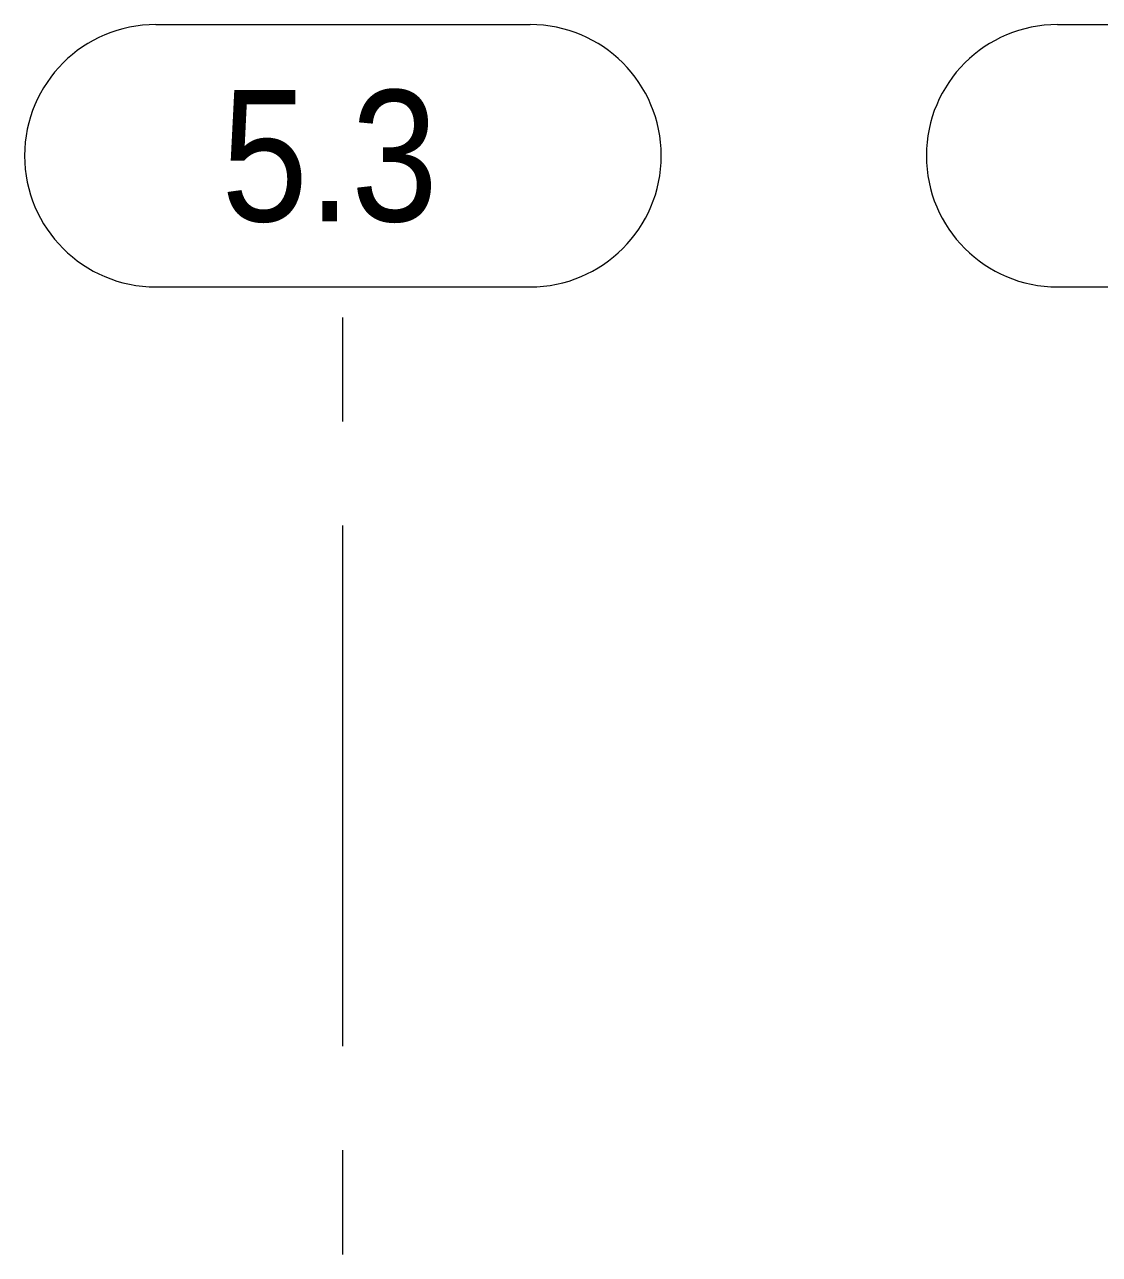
# Model space of a CAD drawing. Header units: millimetres. Extents: x 652937 to 1670132, y 1473552 to 2851037.
# Drawn here: x 663604.108 to 663607.386, y 1524469.813 to 1524473.563 of the extents above; entities that cross this region are included whole.
import ezdxf

# ---------------------------------------------------------------- set-up
doc = ezdxf.new("R2010")
doc.units = ezdxf.units.MM
doc.linetypes.add('XKITLINE00', pattern=[0])
doc.layers.add('S-GRID', color=7, linetype='Continuous', lineweight=9)
doc.styles.add('Arial', font='arial.ttf')

# ---------------------------------------------------------------- blocks, each defined once
blk = doc.blocks.new('*A22331724')
at = {"layer": 'S-GRID', "color": 7, "linetype": 'XKITLINE00', "lineweight": 0}
for p, q in [((773.334214, 84.516279), (773.334214, 86.103779)), ((773.334214, 74.991279), (773.334214, 82.928779)), ((773.334214, 71.816279), (773.334214, 73.403779))]:
    blk.add_line(p, q, dxfattribs=at)
at = {"layer": 'S-GRID', "color": 7, "style": 'Arial', "width": 0.85}
blk.add_text('5.3', height=2, dxfattribs=at).set_placement((771.480211, 87.568115))
blk = doc.blocks.new('*A26202111')
at = {"layer": 'S-GRID', "color": 7, "linetype": 'XKITLINE00', "lineweight": 0}
for p, q in [((770.480211, 90.568115), (776.188218, 90.568115)), ((770.480211, 86.568115), (776.188218, 86.568115))]:
    blk.add_line(p, q, dxfattribs=at)
for centre, start, end in [((770.480211, 88.568115), 90, 270), ((776.188218, 88.568115), 270, 90)]:
    blk.add_arc(centre, 2, start, end, dxfattribs=at)
blk = doc.blocks.new('*A26382129')
at = {"layer": 'S-GRID', "color": 7, "linetype": 'XKITLINE00', "lineweight": 0}
for p, q in [((784.230211, 90.568115), (789.938218, 90.568115)), ((784.230211, 86.568115), (789.938218, 86.568115))]:
    blk.add_line(p, q, dxfattribs=at)
for centre, start, end in [((784.230211, 88.568115), 90, 270), ((789.938218, 88.568115), 270, 90)]:
    blk.add_arc(centre, 2, start, end, dxfattribs=at)
blk = doc.blocks.new('si11')
at = {"color": 7, "lineweight": 0, "xscale": 200, "yscale": 200, "zscale": 200}
for name in ['*A26202111', '*A26382129', '*A22331724']:
    blk.add_blockref(name, (-125633.2, 57033.4), dxfattribs=at)

msp = doc.modelspace()

# ---------------------------------------------------------------- block references
at = {"color": 7, "xscale": 0.001, "yscale": 0.001, "zscale": 0.001}
msp.add_blockref('si11', (663576.0456, 1524398.4161), dxfattribs=at)

doc.saveas('drawing.dxf')
